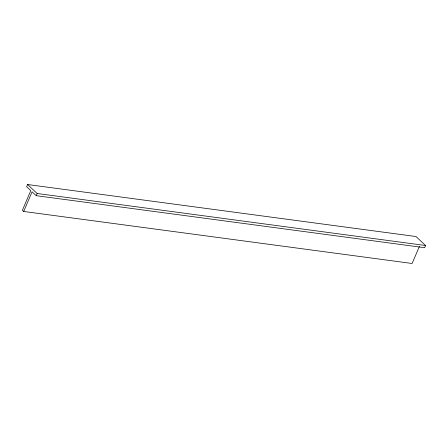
<?xml version="1.0" encoding="UTF-8"?>
<svg xmlns="http://www.w3.org/2000/svg" width="448" height="448" viewBox="0 0 448 448"><rect width="100%" height="100%" fill="white"/><g stroke="black" fill="none" stroke-linecap="round" stroke-linejoin="round"><path stroke-width="0.67" d="M23.682 211.467L32.071 191.789L36.232 195.681L424.665 247.705L425.6 245.515L415.996 236.533L27.563 184.514L26.634 186.698L30.794 190.59L22.4 210.269L23.682 211.467L412.115 263.486L419.423 246.35M36.232 195.681L37.167 193.497L27.563 184.514M37.167 193.497L425.6 245.515"/></g></svg>
